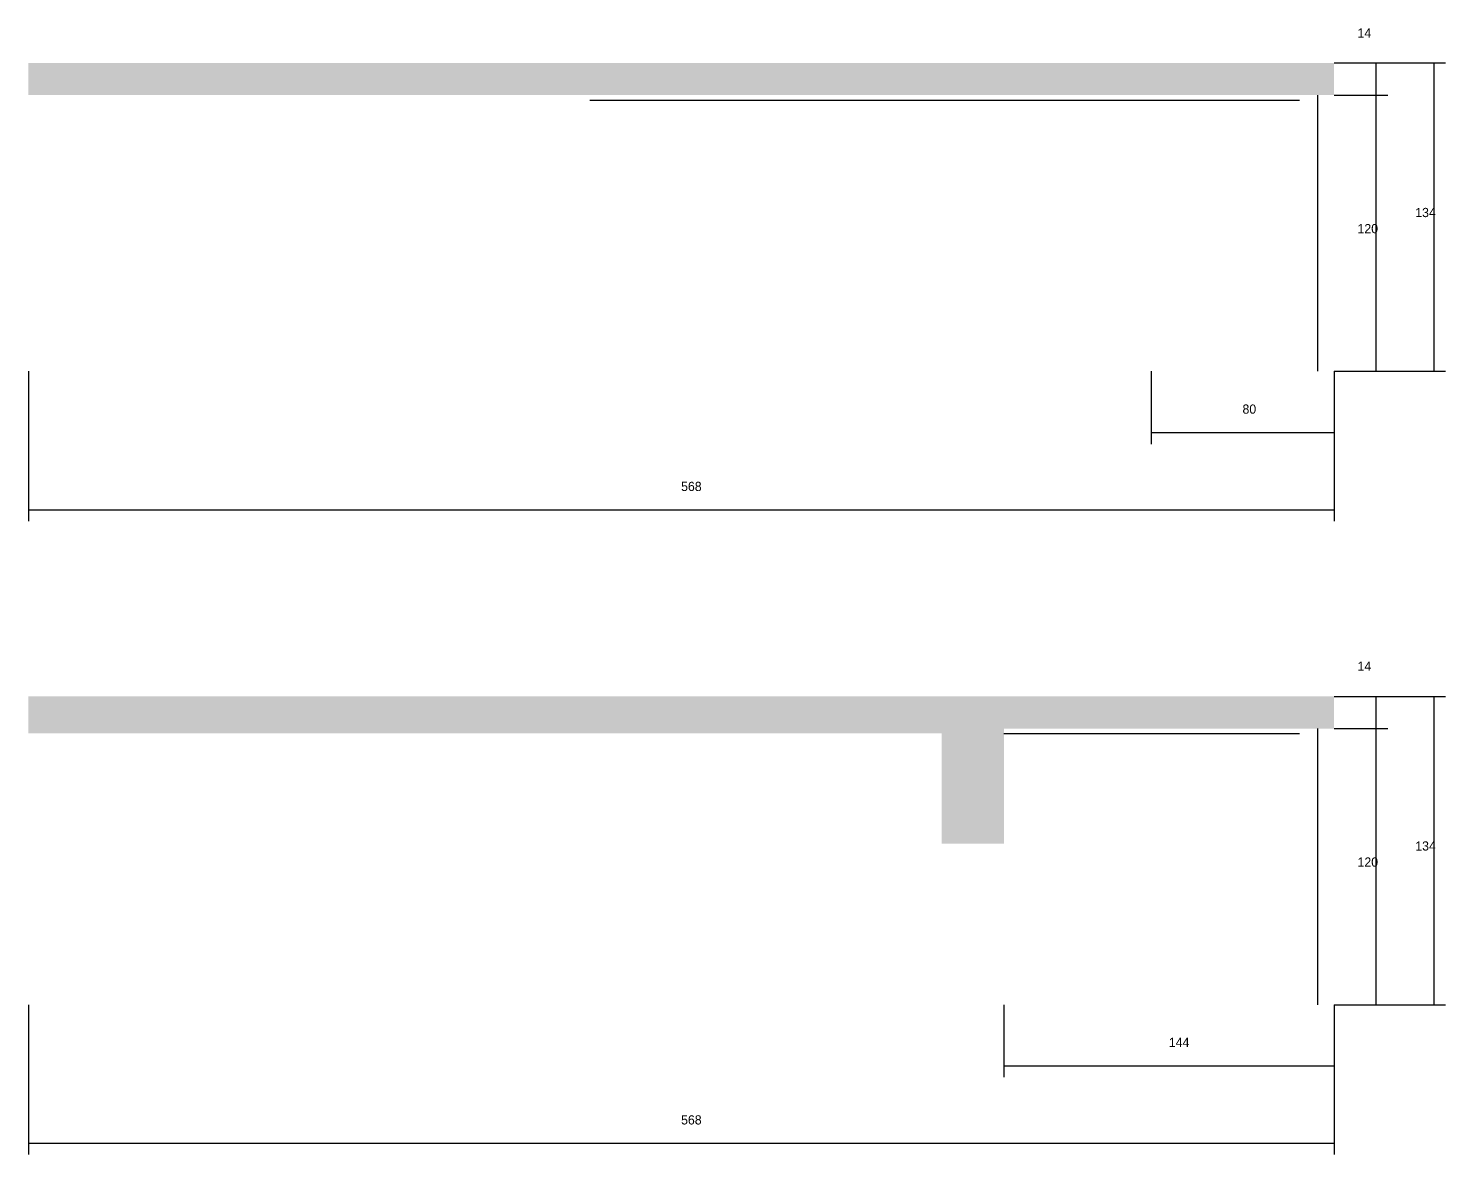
# Model space of a CAD drawing. Header units: metres. Extents: x 4890 to 7004, y 9014 to 10343.
# Drawn here: x 4890 to 5506, y 9826 to 10316 of the extents above; entities that cross this region are included whole.
import ezdxf

# ---------------------------------------------------------------- set-up
doc = ezdxf.new("R2010")
doc.units = ezdxf.units.M
for name, color, linetype in [('COTA', 241, 'Continuous'), ('Painéis', 200, 'Continuous'), ('SARR_2.2x7', 40, 'Continuous')]:
    doc.layers.add(name, color=color, linetype=linetype)

msp = doc.modelspace()

# ---------------------------------------------------------------- hatches: boundary and pattern name
at = {"layer": 'COTA'}
h = msp.add_hatch(dxfattribs=at)
h.set_pattern_fill('AR-CONC', scale=0.03)
h.paths.add_polyline_path([(5457.2, 10300.5), (5457.2, 10286.5), (5457.2, 10286.5), (4889.7, 10286.5), (4889.7, 10286.5), (4889.7, 10300.5), (4889.7, 10300.5), (5457.2, 10300.5)])
h = msp.add_hatch(dxfattribs=at)
h.set_pattern_fill('AR-CONC', scale=0.03)
h.paths.add_polyline_path([(5313.7, 9961.3), (5313.7, 10011.3), (5313.7, 10011.3), (5457.2, 10011.3), (5457.2, 10011.3), (5457.2, 10025.3), (5457.2, 10025.3), (4889.7, 10025.3), (4889.7, 10025.3), (4889.7, 10009.3), (4889.7, 10009.3), (5286.7, 10009.3), (5286.7, 10009.3), (5286.7, 9961.3), (5286.7, 9961.3), (5313.7, 9961.3)])

# ---------------------------------------------------------------- linework, layer by layer
for p, q in [((4889.7, 10166.5), (4889.7, 10101.4)), ((5377.7, 10166.5), (5377.7, 10134.9)), ((5457.2, 10166.5), (5457.2, 10134.9)), ((5457.2, 10166.5), (5457.2, 10101.4)), ((5377.7, 10139.9), (5457.2, 10139.9)), ((4889.7, 10106.4), (5457.2, 10106.4)), ((4889.7, 9891.3), (4889.7, 9826.2)), ((5313.7, 9891.3), (5313.7, 9859.8)), ((5457.2, 9891.3), (5457.2, 9859.8)), ((5457.2, 9891.3), (5457.2, 9826.2)), ((5313.7, 9864.8), (5457.2, 9864.8)), ((4889.7, 9831.2), (5457.2, 9831.2))]:
    msp.add_line(p, q, dxfattribs=at)
at = {"layer": 'Painéis'}
for p, q in [((5457.2, 10300.5), (5480.5, 10300.5)), ((5457.2, 10300.5), (5505.7, 10300.5)), ((5475.5, 10286.5), (5475.5, 10300.5)), ((5500.7, 10166.5), (5500.7, 10300.5)), ((5457.2, 10286.5), (5480.5, 10286.5)), ((5457.2, 10286.5), (5480.5, 10286.5)), ((5475.5, 10166.5), (5475.5, 10286.5)), ((5457.2, 10166.5), (5480.5, 10166.5)), ((5457.2, 10166.5), (5505.7, 10166.5)), ((5457.2, 10025.3), (5480.5, 10025.3)), ((5457.2, 10025.3), (5505.7, 10025.3)), ((5475.5, 10011.3), (5475.5, 10025.3)), ((5500.7, 9891.3), (5500.7, 10025.3)), ((5457.2, 10011.3), (5480.5, 10011.3)), ((5457.2, 10011.3), (5480.5, 10011.3)), ((5475.5, 9891.3), (5475.5, 10011.3)), ((5457.2, 9891.3), (5480.5, 9891.3)), ((5457.2, 9891.3), (5505.7, 9891.3))]:
    msp.add_line(p, q, dxfattribs=at)
at = {"layer": 'SARR_2.2x7'}
for p, q in [((5133.7, 10284.3), (5442.2, 10284.3)), ((5450.2, 10166.5), (5450.2, 10286.5)), ((5450.2, 9891.3), (5450.2, 10011.3)), ((5313.7, 10009.1), (5442.2, 10009.1))]:
    msp.add_line(p, q, dxfattribs=at)

# ---------------------------------------------------------------- texts
at = {"layer": 'COTA'}
for s, p in [('80', (5417.4, 10148.1)), ('568', (5173.4, 10114.5)), ('144', (5385.4, 9873)), ('568', (5173.4, 9839.3))]:
    msp.add_text(s, height=4, dxfattribs=at).set_placement(p)
at = {"layer": 'Painéis'}
for s, p in [('14', (5467.4, 10311.5)), ('134', (5492.5, 10233.5)), ('120', (5467.4, 10226.5)), ('14', (5467.4, 10036.4)), ('134', (5492.5, 9958.3)), ('120', (5467.4, 9951.3))]:
    msp.add_text(s, height=4, dxfattribs=at).set_placement(p)

doc.saveas('drawing.dxf')
